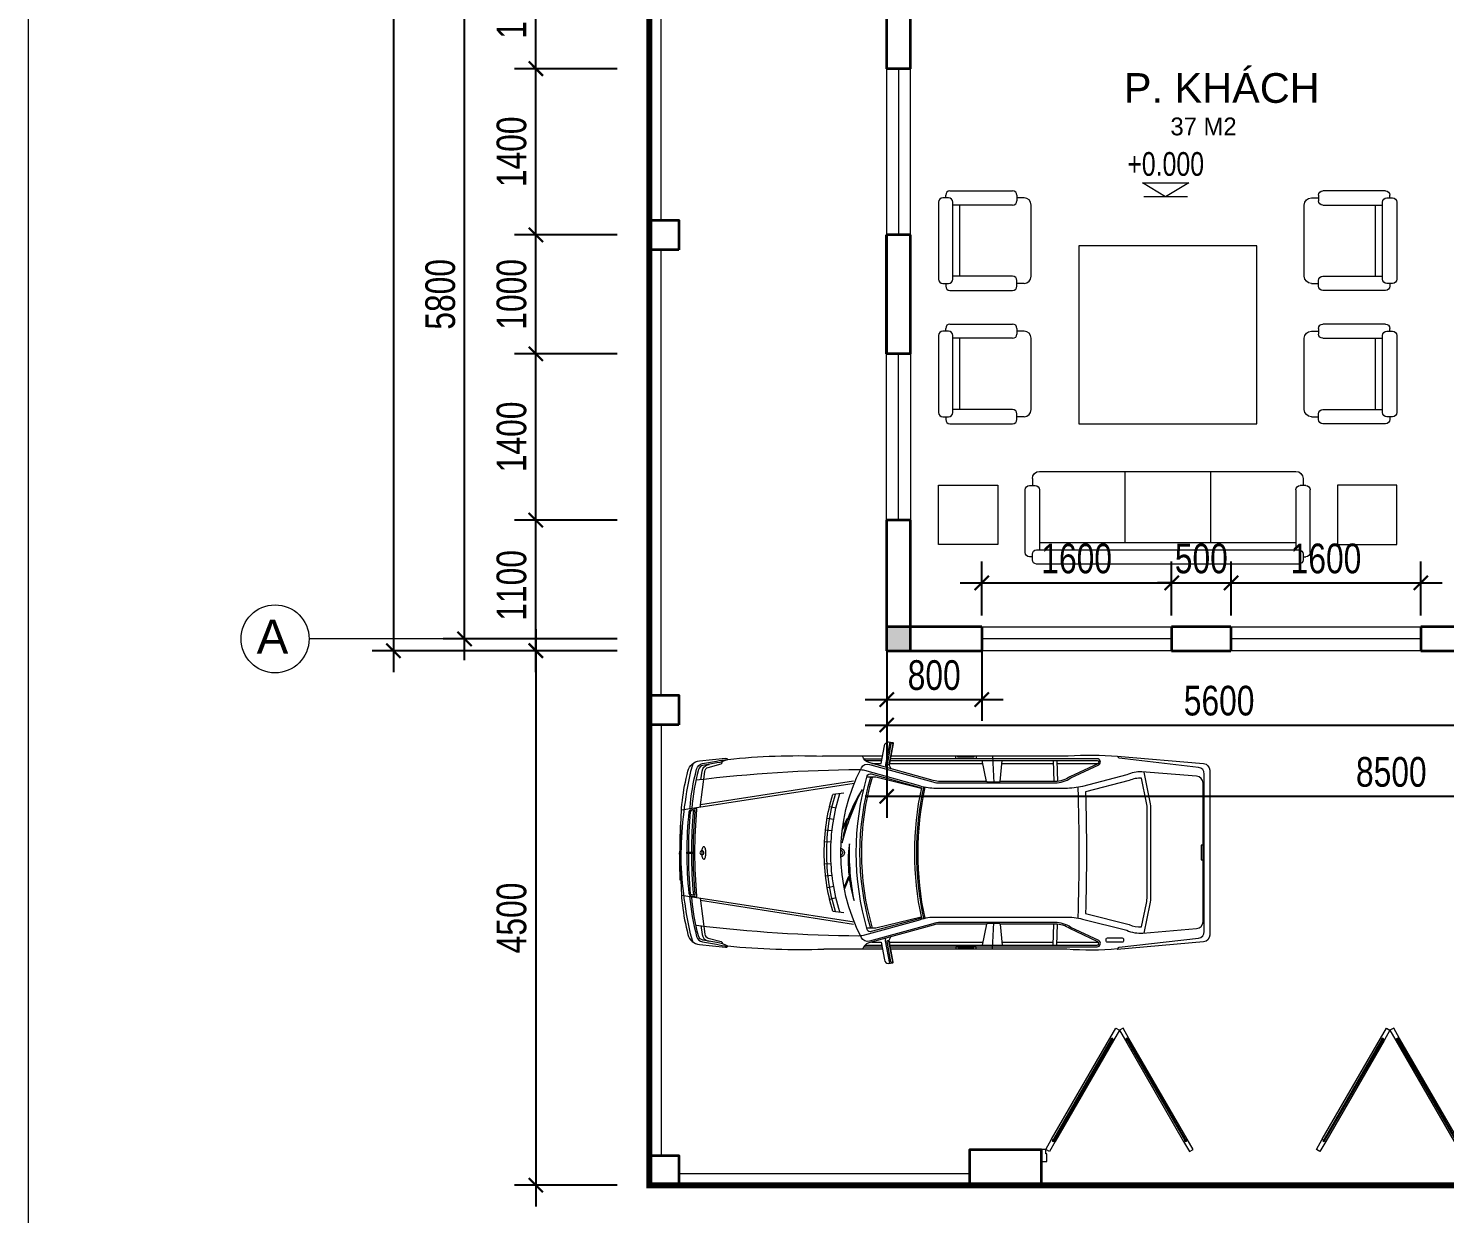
# Model space of a CAD drawing. Header units: millimetres. Extents: x 33748 to 451939, y -263262 to 62681.
# Drawn here: x 179867 to 191797, y -132434 to -122454 of the extents above; entities that cross this region are included whole.
import ezdxf
from ezdxf.enums import TextEntityAlignment as Align

# ---------------------------------------------------------------- set-up
doc = ezdxf.new("R2010")
doc.units = ezdxf.units.MM
doc.header["$PDMODE"] = 98
doc.linetypes.add('CENTER', pattern=[50.8, 31.75, -6.35, 6.35, -6.35])
doc.linetypes.add('HIDDEN', pattern=[0.375, 0.25, -0.125])
doc.layers.get('Defpoints').update_dxf_attribs({"color": 202, "lineweight": 13})
for name, color, linetype, lineweight in [('-CENTER', 143, 'CENTER', 13), ('-CONCRETE', 1, 'Continuous', 35), ('-DOOR', 137, 'Continuous', 9), ('-FURNITURE', 46, 'Continuous', 9), ('-KH', 143, 'Continuous', 13), ('-LINE1', 7, 'Continuous', 18), ('-RANH GIOI KHU DAT', 12, 'CENTER', 18), ('-TEXT', 7, 'Continuous', 15), ('-WALL', 4, 'Continuous', 35)]:
    doc.layers.add(name, color=color, linetype=linetype, lineweight=lineweight)
for name, color, linetype in [('-HATCH CONCRETE', 54, 'Continuous'), ('12. NET DIM', 9, 'Continuous'), ('TEXT25', 2, 'Continuous')]:
    doc.layers.add(name, color=color, linetype=linetype)
doc.styles.add('1', font='arial.ttf')
doc.styles.add('AVANH', font='', dxfattribs={"width": 0.8})
doc.styles.get("Standard").update_dxf_attribs({"font": 'arial.ttf'})
doc.styles.add('T1', font='', dxfattribs={"height": 200})
doc.styles.get('AVANH').set_extended_font_data('.VnAvantH')
doc.styles.get('T1').set_extended_font_data('VNgeometric Light')
doc.dimstyles.new('C_100A3', dxfattribs={"dimscale": 100, "dimtxt": 2.5, "dimasz": 1.2, "dimexe": 1.8, "dimexo": 0, "dimgap": 0.75, "dimtad": 1, "dimdec": 0, "dimzin": 0, "dimdsep": 46, "dimtxsty": 'AVANH', "dimblk": 'ARCHTICK', "dimcen": 0, "dimdle": 1.8, "dimclrd": 256, "dimclre": 256, "dimclrt": 7, "dimadec": 0, "dimazin": 0, "dimtfac": 0.0001, "dimtdec": 0, "dimtix": 1, "dimtmove": 2, "dimatfit": 3, "dimldrblk": 'ARCHTICK', "dimfxl": 1.8, "dimtolj": 1, "dimtzin": 0, "dimarcsym": 0})

# ---------------------------------------------------------------- blocks, each defined once
blk = doc.blocks.new('A$C6CE07C06')
for p, q in [((2811, 1945), (2844, 1766)), ((2816, 1953), (2822, 1954)), ((2828, 1949), (2860, 1769)), ((1355, 1774), (989, 1774)), ((1356, 1801), (1350, 1615)), ((1387, 1801), (1382, 1615)), ((1842, 1774), (1387, 1774)), ((1857, 1615), (1840, 1801)), ((1925, 1839), (1915, 1601)), ((1980, 1615), (2018, 1801)), ((2839, 1774), (2013, 1774)), ((2856, 1761), (2853, 1760)), ((2900, 1839), (3433, 1839)), ((3068, 1815), (2905, 1815)), ((3055, 1801), (2907, 1801)), ((2996, 1774), (2912, 1774)), ((3245, 1511), (3341, 1500)), ((3370, 1393), (3312, 1380)), ((3391, 1290), (3332, 1281)), ((3406, 1186), (3347, 1180)), ((3414, 1081), (3355, 1079)), ((3414, 884), (3355, 886)), ((3406, 779), (3347, 785)), ((3391, 675), (3332, 685)), ((3370, 572), (3312, 585)), ((3341, 465), (3245, 454)), ((1356, 164), (1350, 350)), ((1387, 164), (1382, 351)), ((1857, 351), (1840, 164)), ((1925, 127), (1915, 364)), ((1980, 351), (2018, 164)), ((1355, 191), (989, 191)), ((1842, 191), (1387, 191)), ((2839, 191), (2013, 191)), ((2811, 20), (2844, 199)), ((2828, 16), (2860, 196)), ((2901, 127), (3422, 127)), ((3068, 150), (2905, 150)), ((3055, 164), (2907, 164)), ((2996, 191), (2912, 191)), ((2816, 12), (2822, 11))]:
    blk.add_line(p, q)
for points in [[(2912, 1774), (2884, 1931, 0.322829), (2849, 1965), (2812, 1959, 0.422531), (2806, 1952), (2842, 1758), (2825, 1723)], [(817, 1835, -0.039974), (1255, 1839), (2827, 1839)], [(2832, 150), (1846, 150), (999, 150, -0.758852), (984, 205), (1232, 321, -0.14996), (1372, 364), (1915, 364), (2389, 364, -0.077307), (2455, 354), (3016, 199, 0.360394), (3088, 230, 0.242572), (3089, 1735, 0.360655), (3017, 1766), (2455, 1611, -0.077307), (2389, 1601), (1915, 1601), (1372, 1601, -0.137614), (1232, 1645), (984, 1761, -0.758852), (999, 1815), (1846, 1815), (2832, 1815)], [(2834, 1801), (999, 1801, 0.768317), (992, 1772), (1240, 1655, 0.14228), (1371, 1613), (1857, 1615), (1865, 1608), (1971, 1608), (1980, 1615), (2389, 1615, 0.077278), (2451, 1624), (3023, 1782, 0.231129), (3080, 1839)], [(4578, 1777, -0.06824), (4603, 1702, -0.051611), (4688, 983), (4688, 1178, 0.069896), (4626, 1707, 0.32103), (4523, 1797), (4292, 1820, 0.311578), (4273, 1810, 0.311578)], [(4609, 1370, 0.043765), (4549, 1724, 0.303464), (4496, 1773), (4373, 1795, 0.018633), (4273, 1810, 0.083909), (4370, 1778), (4493, 1756, -0.304556), (4533, 1720, -0.038587), (4593, 1374)], [(4517, 1385), (4476, 1703, 0.304567), (4446, 1739), (4333, 1770, -0.23887), (4324, 1778), (4320, 1790)], [(4512, 1628), (4500, 1706, 0.304567), (4453, 1762), (4438, 1766)], [(4553, 340, -0.027873), (3110, 247, -0.059366), (3058, 256), (2582, 386, 0.079464), (2446, 413), (1281, 413, 0.06068), (1127, 394), (736, 296, -0.120949), (592, 270), (116, 311, -0.39497), (59, 371), (59, 1600, -0.404135), (117, 1660), (602, 1699, -0.112937), (736, 1673), (1127, 1571, 0.06068), (1281, 1553), (2446, 1553, 0.070217), (2582, 1578), (3058, 1711, -0.044809), (3109, 1718, -0.02806), (4553, 1625)], [(585, 1698), (531, 1430, 0.050349), (524, 1369), (524, 593, 0.051729), (531, 530), (585, 271)], [(713, 346, -0.11132), (605, 325), (561, 536, -0.051729), (555, 593), (555, 1369, -0.050349), (560, 1424), (605, 1644, -0.111864), (714, 1623), (1102, 1522, 0.016174), (1102, 443), (713, 347)], [(1170, 1557, 0.017383), (1170, 408, -9.34877)], [(2526, 1563, -0.107872), (2527, 402, 0.970081)], [(2537, 1565, -0.107895), (2538, 400, -0.109161)], [(3212, 1273, -0.045041), (3259, 1070, 0.050749), (3081, 1543, -0.062222), (3208, 1285), (3219, 1281), (3256, 1209)], [(3104, 1495, -0.052375), (3205, 1275), (3214, 1272), (3259, 1184)], [(4578, 988, 0.025968), (4561, 1353, -0.502127), (4565, 1357), (4613, 1347)], [(4689, 1226), (4695, 1226, -0.001921), (4700, 983)], [(3197, 762, -0.045041), (3153, 558, 0.050749), (3195, 1062, -0.062222), (3198, 775), (3207, 766), (3242, 679)], [(3239, 660), (3198, 760), (3191, 767, 0.052375), (3195, 1009)], [(4578, 188, 0.06824), (4603, 263, 0.051611), (4688, 983), (4688, 788, -0.069896), (4626, 258, -0.32103), (4523, 168), (4292, 145, -0.311578), (4273, 155, -0.311578)], [(4613, 618), (4565, 608, -0.502127), (4561, 612, 0.02601), (4578, 977, 0.026384)], [(4689, 739), (4695, 739, 0.001921), (4700, 983)], [(4611, 595, -0.046101), (4549, 241, -0.303464), (4496, 192), (4373, 171, -0.018633), (4273, 155, -0.083909), (4370, 187), (4493, 209, 0.304556), (4533, 245, 0.038587), (4593, 591)], [(4517, 580), (4476, 262, -0.304567), (4446, 227), (4333, 195, 0.23887), (4324, 187), (4320, 175)], [(2834, 164), (999, 164, -0.768317), (992, 193), (1240, 310, -0.149181), (1371, 351), (1857, 351), (1865, 357), (1971, 357), (1980, 351), (2389, 351, -0.077278), (2451, 341), (3023, 184, -0.228236), (3080, 127)], [(4512, 337), (4500, 259, -0.304567), (4453, 203), (4438, 199)], [(817, 130, 0.041495), (1267, 127), (2827, 127)], [(2912, 191), (2884, 34, -0.322829), (2849, 0), (2812, 6, -0.422531), (2806, 14), (2842, 207), (2825, 242)]]:
    blk.add_lwpolyline(points, format="xyb")
for points in [[(2835, 1963), (2874, 1764), (2872, 1737)], [(2072, 1839), (2072, 1815), (2251, 1815), (2251, 1839)], [(2092, 1839), (2092, 1830), (2233, 1830), (2233, 1839)], [(2558, 1553), (2959, 1653), (3041, 1653)], [(3153, 1597), (4682, 1360)], [(3157, 1617), (4514, 1407)], [(49, 1051), (76, 1051), (76, 920), (49, 920)], [(3153, 368), (4682, 605)], [(3157, 348), (4514, 558)], [(2558, 412), (2959, 313), (3041, 313)], [(2072, 127), (2072, 150), (2251, 150), (2251, 127)], [(2092, 127), (2092, 135), (2233, 135), (2233, 127)], [(2835, 2), (2874, 201), (2872, 228)]]:
    blk.add_lwpolyline(points)
for points in [[(48, 285), (48, 1680, -0.373826), (99, 1739), (803, 1820), (820, 1839), (54, 1773, 0.383818), (0, 1713), (0, 252, 0.383818), (54, 192), (820, 126), (803, 145), (99, 226, -0.373826)], [(2557, 404), (3001, 284, 0.388671), (3036, 301, 0.143383), (3036, 1665, 0.390953), (3001, 1682), (2557, 1559, -0.106047)], [(4564, 983, 0.027521), (4546, 1368, -0.543027), (4554, 1373), (4603, 1360, -0.308444), (4617, 1345, -0.028524), (4637, 983, -0.028524), (4617, 620, -0.308444), (4603, 605), (4554, 592, -0.543027), (4546, 597, 0.027521)], [(4501, 981, 0.027754), (4500, 1005, 0.037978), (4497, 1021, 0.078467), (4490, 1036, 0.253942), (4486, 1038, 0.253942), (4481, 1036, 0.078467), (4475, 1021, 0.037978), (4472, 1005, 0.027754), (4470, 981, 0.027754), (4472, 958, 0.037978), (4475, 941, 0.078467), (4481, 927, 0.253942), (4486, 924, 0.253942), (4490, 927, 0.078467), (4497, 941, 0.037978), (4500, 958, 0.027754)], [(906, 228), (776, 228, 0.414214), (764, 215), (764, 203, 0.414214), (776, 190), (906, 190, 0.414214), (919, 203), (919, 215, 0.414214)]]:
    blk.add_lwpolyline(points, format="xyb", close=True)
blk.add_lwpolyline([(4637, 988), (4570, 988), (4570, 977), (4637, 977)], close=True)
blk.add_circle((4502, 982), 17.5)
for centre, radius, start, end in [((2818, 1947), 6.67, 102.2823, 190.4042), ((2821, 1948), 6.67, 10.3268, 82.609), ((2851, 1767), 6.67, 190.4042, 285.2365), ((2854, 1768), 6.67, 285.2365, 10.3268), ((3648, -4086), 5929, 83.9529, 92.0822), ((714, 984), 2372, 343.5716, 16.3779), ((714, 983), 2387, 343.6793, 16.2892), ((1629, 983), 1731, 359.9757, 17.6213), ((1607, 983), 1789, 359.9764, 16.8703), ((1629, 983), 1789, 359.9764, 16.7982), ((1059, 1015), 3532, 359.565, 5.5133), ((1059, 1015), 3560, 359.5684, 5.381), ((4612, 1343), 4.58, 6.5805, 75.1489), ((3280, 983), 40.8, 103.7631, 256.1858), ((3280, 983), 25.6, 111.5508, 248.398), ((1629, 982), 1731, 342.3787, 0.0243), ((1607, 982), 1789, 343.1297, 0.0236), ((1629, 982), 1789, 343.2018, 0.0236), ((1059, 950), 3532, 354.4867, 0.4446), ((1059, 950), 3560, 354.619, 0.4411), ((4612, 622), 4.58, 284.8511, 353.4195), ((2851, 198), 6.67, 74.7635, 169.5958), ((2854, 197), 6.67, 349.6732, 74.7635), ((3653, 6050), 5928, 267.7698, 276.0029), ((2818, 19), 6.67, 169.5958, 257.7177), ((2821, 17), 6.67, 277.391, 349.6732)]:
    blk.add_arc(centre, radius, start, end)
blk = doc.blocks.new('A$Cf08be9d0')
at = {"layer": '-FURNITURE'}
for p, q in [((60, 720), (60, 660)), ((2280, 780), (120, 780)), ((840, 780), (840, 180)), ((1560, 780), (1560, 180)), ((2340, 720), (2340, 660)), ((0, 96), (0, 624)), ((36, 660), (84, 660)), ((120, 624), (120, 120)), ((2280, 624), (2280, 120)), ((2364, 660), (2316, 660)), ((2400, 96), (2400, 624)), ((2304, 120), (96, 120)), ((2280, 180), (120, 180)), ((60, 60), (36, 60)), ((60, 84), (60, 36)), ((96, 0), (2304, 0)), ((2340, 36), (2340, 84)), ((2340, 60), (2364, 60))]:
    blk.add_line(p, q, dxfattribs=at)
for centre, radius, start, end in [((120, 720), 60, 90, 180), ((2280, 720), 60, 0, 90), ((36, 624), 36, 90, 180), ((84, 624), 36, 0, 90), ((2316, 624), 36, 90, 180), ((2364, 624), 36, 0, 90), ((96, 84), 36, 90, 180), ((2304, 84), 36, 0, 90), ((36, 96), 36, 180, 270), ((96, 36), 36, 180, 270), ((2304, 36), 36, 270, 0), ((2364, 96), 36, 270, 0)]:
    blk.add_arc(centre, radius, start, end, dxfattribs=at)
blk = doc.blocks.new('A$Ce56c61a3')
at = {"layer": '-FURNITURE'}
for p, q in [((96, 840), (624, 840)), ((0, 744), (0, 96)), ((84, 780), (36, 780)), ((60, 780), (60, 804)), ((120, 96), (120, 744)), ((624, 720), (120, 720)), ((180, 120), (180, 720)), ((660, 804), (660, 756)), ((720, 780), (660, 780)), ((780, 120), (780, 720)), ((624, 120), (120, 120)), ((36, 60), (84, 60)), ((60, 60), (60, 36)), ((96, 0), (624, 0)), ((660, 36), (660, 84)), ((720, 60), (660, 60))]:
    blk.add_line(p, q, dxfattribs=at)
for centre, radius, start, end in [((96, 804), 36, 90, 180), ((624, 804), 36, 0, 90), ((36, 744), 36, 90, 180), ((84, 744), 36, 0, 90), ((624, 756), 36, 270, 0), ((720, 720), 60, 0, 90), ((624, 84), 36, 0, 90), ((720, 120), 60, 270, 0), ((36, 96), 36, 180, 270), ((96, 36), 36, 180, 270), ((84, 96), 36, 270, 0), ((624, 36), 36, 270, 0)]:
    blk.add_arc(centre, radius, start, end, dxfattribs=at)
blk = doc.blocks.new('DANH COT')
at = {"layer": '-KH'}
blk.add_line((0, 0), (368, 0), dxfattribs=at)
blk.add_lwpolyline([(379, 118), (-11, 118), (184, 0)], close=True, dxfattribs=at)
blk.add_solid([(184, 0), (184, 118), (379, 118), (184, 0)], dxfattribs=at)
at = {"layer": '-TEXT', "style": '1', "width": 0.75}
blk.add_attdef('CAODO', (-142, 178), '', height=180, dxfattribs=at)
blk = doc.blocks.new('A$C5C575821')
at = {"layer": '-CONCRETE'}
h = blk.add_hatch(color=256, dxfattribs=at)
h.dxf.hatch_style = 1
h.paths.add_polyline_path([(0, 200), (0, 0), (200, 0), (200, 200)])
blk.add_lwpolyline([(0, 0), (200, 0), (200, 200), (0, 200)], close=True, dxfattribs=at)
blk = doc.blocks.new('LUOI M3')
at = {"layer": '-WALL'}
for p in [(-200, 13100), (3100, 13100), (6900, 13100), (8100, 11850), (-200, 9400), (3100, 9400), (8100, 9400), (-200, 5600), (3100, 5600), (6700, 5600), (8100, 5600), (6700, 1300), (-200, -200), (5204, -200)]:
    blk.add_blockref('A$C5C575821', p, dxfattribs=at)
blk = doc.blocks.new('_ARCHTICK')
at = {"const_width": 0.15}
blk.add_lwpolyline([(-0.5, -0.5), (0.5, 0.5)], dxfattribs=at)
blk = doc.blocks.new('*D1474')
at = {"layer": '12. NET DIM', "lineweight": -2, "transparency": 16777216}
for p, q in [((183542, -127774), (183542, -121614)), ((184828, -121794), (183362, -121794)), ((184828, -127594), (183362, -127594))]:
    blk.add_line(p, q, dxfattribs=at)
at = {"layer": 'Defpoints', "color": 0, "transparency": 16777216}
for p in [(183542, -121794), (184828, -121794), (184828, -127594)]:
    blk.add_point(p, dxfattribs=at)
at = {"layer": '12. NET DIM', "lineweight": -2, "transparency": 16777216, "xscale": 120, "yscale": 120, "zscale": 120}
for p, rotation in [((183542, -121794), 90), ((183542, -127594), 270)]:
    blk.add_blockref('_ARCHTICK', p, dxfattribs=dict(at, rotation=rotation))
at = {"layer": '12. NET DIM', "color": 7, "transparency": 16777216, "insert": (183338, -124694), "char_height": 250, "attachment_point": 5, "rotation": 90, "style": 'AVANH'}
blk.add_mtext('\\A1;5800', dxfattribs=at)
blk = doc.blocks.new('*D1511')
at = {"layer": '12. NET DIM', "lineweight": -2, "transparency": 16777216}
for p, q in [((184142, -127514), (184142, -132374)), ((184828, -127694), (183962, -127694)), ((184828, -132194), (183962, -132194))]:
    blk.add_line(p, q, dxfattribs=at)
at = {"layer": 'Defpoints', "color": 0, "transparency": 16777216}
for p in [(184828, -127694), (184142, -132194), (184828, -132194)]:
    blk.add_point(p, dxfattribs=at)
at = {"layer": '12. NET DIM', "lineweight": -2, "transparency": 16777216, "xscale": 120, "yscale": 120, "zscale": 120}
for p, rotation in [((184142, -127694), 90), ((184142, -132194), 270)]:
    blk.add_blockref('_ARCHTICK', p, dxfattribs=dict(at, rotation=rotation))
at = {"layer": '12. NET DIM', "color": 7, "transparency": 16777216, "insert": (183938, -129944), "char_height": 250, "attachment_point": 5, "rotation": 90, "style": 'AVANH'}
blk.add_mtext('\\A1;4500', dxfattribs=at)
blk = doc.blocks.new('*D1512')
at = {"layer": '12. NET DIM', "lineweight": -2, "transparency": 16777216}
for p, q in [((182942, -114014), (182942, -127874)), ((184828, -114194), (182762, -114194)), ((184828, -127694), (182762, -127694))]:
    blk.add_line(p, q, dxfattribs=at)
at = {"layer": 'Defpoints', "color": 0, "transparency": 16777216}
for p in [(184828, -114194), (182942, -127694), (184828, -127694)]:
    blk.add_point(p, dxfattribs=at)
at = {"layer": '12. NET DIM', "lineweight": -2, "transparency": 16777216, "xscale": 120, "yscale": 120, "zscale": 120}
for p, rotation in [((182942, -114194), 90), ((182942, -127694), 270)]:
    blk.add_blockref('_ARCHTICK', p, dxfattribs=dict(at, rotation=rotation))
at = {"layer": '12. NET DIM', "color": 7, "transparency": 16777216, "insert": (182738, -120944), "char_height": 250, "attachment_point": 5, "rotation": 90, "style": 'AVANH'}
blk.add_mtext('\\A1;13500', dxfattribs=at)
blk = doc.blocks.new('*D1518')
at = {"layer": '12. NET DIM', "lineweight": -2, "transparency": 16777216}
for p, q in [((187097, -127831), (187097, -128500)), ((192697, -127831), (192697, -128500)), ((186917, -128320), (192877, -128320))]:
    blk.add_line(p, q, dxfattribs=at)
at = {"layer": 'Defpoints', "color": 0, "transparency": 16777216}
for p in [(187097, -127831), (192697, -127831), (192697, -128320)]:
    blk.add_point(p, dxfattribs=at)
at = {"layer": '12. NET DIM', "lineweight": -2, "transparency": 16777216, "xscale": 120, "yscale": 120, "zscale": 120, "rotation": 180}
blk.add_blockref('_ARCHTICK', (187097, -128320), dxfattribs=at)
at = {"layer": '12. NET DIM', "lineweight": -2, "transparency": 16777216, "xscale": 120, "yscale": 120, "zscale": 120}
blk.add_blockref('_ARCHTICK', (192697, -128320), dxfattribs=at)
at = {"layer": '12. NET DIM', "color": 7, "transparency": 16777216, "insert": (189897, -128116), "char_height": 250, "attachment_point": 5, "style": 'AVANH'}
blk.add_mtext('\\A1;5600', dxfattribs=at)
blk = doc.blocks.new('*D1504')
at = {"layer": '12. NET DIM', "lineweight": -2, "transparency": 16777216}
for p, q in [((187097, -127831), (187097, -129100)), ((195596, -127831), (195596, -129100)), ((186917, -128920), (195776, -128920))]:
    blk.add_line(p, q, dxfattribs=at)
at = {"layer": 'Defpoints', "color": 0, "transparency": 16777216}
for p in [(187097, -127831), (195596, -127831), (195596, -128920)]:
    blk.add_point(p, dxfattribs=at)
at = {"layer": '12. NET DIM', "lineweight": -2, "transparency": 16777216, "xscale": 120, "yscale": 120, "zscale": 120, "rotation": 180}
blk.add_blockref('_ARCHTICK', (187097, -128920), dxfattribs=at)
at = {"layer": '12. NET DIM', "lineweight": -2, "transparency": 16777216, "xscale": 120, "yscale": 120, "zscale": 120}
blk.add_blockref('_ARCHTICK', (195596, -128920), dxfattribs=at)
at = {"layer": '12. NET DIM', "color": 7, "transparency": 16777216, "insert": (191347, -128716), "char_height": 250, "attachment_point": 5, "style": 'AVANH'}
blk.add_mtext('\\A1;8500', dxfattribs=at)
blk = doc.blocks.new('*D1449')
at = {"layer": '12. NET DIM', "lineweight": -2, "transparency": 16777216}
for p, q in [((187897, -127397), (187897, -126943)), ((189497, -127397), (189497, -126943)), ((187717, -127123), (189677, -127123))]:
    blk.add_line(p, q, dxfattribs=at)
at = {"layer": 'Defpoints', "color": 0, "transparency": 16777216}
for p in [(189497, -127123), (187897, -127397), (189497, -127397)]:
    blk.add_point(p, dxfattribs=at)
at = {"layer": '12. NET DIM', "lineweight": -2, "transparency": 16777216, "xscale": 120, "yscale": 120, "zscale": 120, "rotation": 180}
blk.add_blockref('_ARCHTICK', (187897, -127123), dxfattribs=at)
at = {"layer": '12. NET DIM', "lineweight": -2, "transparency": 16777216, "xscale": 120, "yscale": 120, "zscale": 120}
blk.add_blockref('_ARCHTICK', (189497, -127123), dxfattribs=at)
at = {"layer": '12. NET DIM', "color": 7, "transparency": 16777216, "insert": (188697, -126919), "char_height": 250, "attachment_point": 5, "style": 'AVANH'}
blk.add_mtext('\\A1;1600', dxfattribs=at)
blk = doc.blocks.new('*D1450')
at = {"layer": '12. NET DIM', "lineweight": -2, "transparency": 16777216}
for p, q in [((184142, -126774), (184142, -125014)), ((184828, -125194), (183962, -125194)), ((184828, -126594), (183962, -126594))]:
    blk.add_line(p, q, dxfattribs=at)
at = {"layer": 'Defpoints', "color": 0, "transparency": 16777216}
for p in [(184142, -125194), (184828, -125194), (184828, -126594)]:
    blk.add_point(p, dxfattribs=at)
at = {"layer": '12. NET DIM', "lineweight": -2, "transparency": 16777216, "xscale": 120, "yscale": 120, "zscale": 120}
for p, rotation in [((184142, -125194), 90), ((184142, -126594), 270)]:
    blk.add_blockref('_ARCHTICK', p, dxfattribs=dict(at, rotation=rotation))
at = {"layer": '12. NET DIM', "color": 7, "transparency": 16777216, "insert": (183938, -125894), "char_height": 250, "attachment_point": 5, "rotation": 90, "style": 'AVANH'}
blk.add_mtext('\\A1;1400', dxfattribs=at)
blk = doc.blocks.new('*D1451')
at = {"layer": '12. NET DIM', "lineweight": -2, "transparency": 16777216}
for p, q in [((184142, -125374), (184142, -124014)), ((184828, -124194), (183962, -124194)), ((184828, -125194), (183962, -125194))]:
    blk.add_line(p, q, dxfattribs=at)
at = {"layer": 'Defpoints', "color": 0, "transparency": 16777216}
for p in [(184142, -124194), (184828, -124194), (184828, -125194)]:
    blk.add_point(p, dxfattribs=at)
at = {"layer": '12. NET DIM', "lineweight": -2, "transparency": 16777216, "xscale": 120, "yscale": 120, "zscale": 120}
for p, rotation in [((184142, -124194), 90), ((184142, -125194), 270)]:
    blk.add_blockref('_ARCHTICK', p, dxfattribs=dict(at, rotation=rotation))
at = {"layer": '12. NET DIM', "color": 7, "transparency": 16777216, "insert": (183938, -124694), "char_height": 250, "attachment_point": 5, "rotation": 90, "style": 'AVANH'}
blk.add_mtext('\\A1;1000', dxfattribs=at)
blk = doc.blocks.new('*D1452')
at = {"layer": '12. NET DIM', "lineweight": -2, "transparency": 16777216}
for p, q in [((184142, -124374), (184142, -122614)), ((184828, -122794), (183962, -122794)), ((184828, -124194), (183962, -124194))]:
    blk.add_line(p, q, dxfattribs=at)
at = {"layer": 'Defpoints', "color": 0, "transparency": 16777216}
for p in [(184142, -122794), (184828, -122794), (184828, -124194)]:
    blk.add_point(p, dxfattribs=at)
at = {"layer": '12. NET DIM', "lineweight": -2, "transparency": 16777216, "xscale": 120, "yscale": 120, "zscale": 120}
for p, rotation in [((184142, -122794), 90), ((184142, -124194), 270)]:
    blk.add_blockref('_ARCHTICK', p, dxfattribs=dict(at, rotation=rotation))
at = {"layer": '12. NET DIM', "color": 7, "transparency": 16777216, "insert": (183938, -123494), "char_height": 250, "attachment_point": 5, "rotation": 90, "style": 'AVANH'}
blk.add_mtext('\\A1;1400', dxfattribs=at)
blk = doc.blocks.new('*D1441')
at = {"layer": '12. NET DIM', "lineweight": -2, "transparency": 16777216}
for p, q in [((189497, -127397), (189497, -126943)), ((189997, -127397), (189997, -126943)), ((189497, -127123), (189377, -127123)), ((189497, -127123), (189997, -127123)), ((189997, -127123), (190117, -127123))]:
    blk.add_line(p, q, dxfattribs=at)
at = {"layer": 'Defpoints', "color": 0, "transparency": 16777216}
for p in [(189997, -127123), (189497, -127397), (189997, -127397)]:
    blk.add_point(p, dxfattribs=at)
at = {"layer": '12. NET DIM', "lineweight": -2, "transparency": 16777216, "xscale": 120, "yscale": 120, "zscale": 120}
blk.add_blockref('_ARCHTICK', (189497, -127123), dxfattribs=at)
at = {"layer": '12. NET DIM', "lineweight": -2, "transparency": 16777216, "xscale": 120, "yscale": 120, "zscale": 120, "rotation": 180}
blk.add_blockref('_ARCHTICK', (189997, -127123), dxfattribs=at)
at = {"layer": '12. NET DIM', "color": 7, "transparency": 16777216, "insert": (189747, -126919), "char_height": 250, "attachment_point": 5, "style": 'AVANH'}
blk.add_mtext('\\A1;500', dxfattribs=at)
blk = doc.blocks.new('*D1442')
at = {"layer": '12. NET DIM', "lineweight": -2, "transparency": 16777216}
for p, q in [((189997, -127397), (189997, -126943)), ((191596, -127397), (191596, -126943)), ((189817, -127123), (191776, -127123))]:
    blk.add_line(p, q, dxfattribs=at)
at = {"layer": 'Defpoints', "color": 0, "transparency": 16777216}
for p in [(191596, -127123), (189997, -127397), (191596, -127397)]:
    blk.add_point(p, dxfattribs=at)
at = {"layer": '12. NET DIM', "lineweight": -2, "transparency": 16777216, "xscale": 120, "yscale": 120, "zscale": 120, "rotation": 180}
blk.add_blockref('_ARCHTICK', (189997, -127123), dxfattribs=at)
at = {"layer": '12. NET DIM', "lineweight": -2, "transparency": 16777216, "xscale": 120, "yscale": 120, "zscale": 120}
blk.add_blockref('_ARCHTICK', (191596, -127123), dxfattribs=at)
at = {"layer": '12. NET DIM', "color": 7, "transparency": 16777216, "insert": (190797, -126919), "char_height": 250, "attachment_point": 5, "style": 'AVANH'}
blk.add_mtext('\\A1;1600', dxfattribs=at)
blk = doc.blocks.new('*D1380')
at = {"layer": '12. NET DIM', "lineweight": -2, "transparency": 16777216}
for p, q in [((184142, -127874), (184142, -126414)), ((184828, -126594), (183962, -126594)), ((184828, -127694), (183962, -127694))]:
    blk.add_line(p, q, dxfattribs=at)
at = {"layer": 'Defpoints', "color": 0, "transparency": 16777216}
for p in [(184142, -126594), (184828, -126594), (184828, -127694)]:
    blk.add_point(p, dxfattribs=at)
at = {"layer": '12. NET DIM', "lineweight": -2, "transparency": 16777216, "xscale": 120, "yscale": 120, "zscale": 120}
for p, rotation in [((184142, -126594), 90), ((184142, -127694), 270)]:
    blk.add_blockref('_ARCHTICK', p, dxfattribs=dict(at, rotation=rotation))
at = {"layer": '12. NET DIM', "color": 7, "transparency": 16777216, "insert": (183938, -127144), "char_height": 250, "attachment_point": 5, "rotation": 90, "style": 'AVANH'}
blk.add_mtext('\\A1;1100', dxfattribs=at)
blk = doc.blocks.new('*D1381')
at = {"layer": '12. NET DIM', "lineweight": -2, "transparency": 16777216}
for p, q in [((184142, -122974), (184142, -121514)), ((184828, -121694), (183962, -121694)), ((184828, -122794), (183962, -122794))]:
    blk.add_line(p, q, dxfattribs=at)
at = {"layer": 'Defpoints', "color": 0, "transparency": 16777216}
for p in [(184142, -121694), (184828, -121694), (184828, -122794)]:
    blk.add_point(p, dxfattribs=at)
at = {"layer": '12. NET DIM', "lineweight": -2, "transparency": 16777216, "xscale": 120, "yscale": 120, "zscale": 120}
for p, rotation in [((184142, -121694), 90), ((184142, -122794), 270)]:
    blk.add_blockref('_ARCHTICK', p, dxfattribs=dict(at, rotation=rotation))
at = {"layer": '12. NET DIM', "color": 7, "transparency": 16777216, "insert": (183938, -122244), "char_height": 250, "attachment_point": 5, "rotation": 90, "style": 'AVANH'}
blk.add_mtext('\\A1;1100', dxfattribs=at)
blk = doc.blocks.new('A$C617b7985')
at = {"layer": '-DOOR'}
for p, q in [((50, 187), (540, 1035)), ((570, 1018), (80, 169)), ((670, 1018), (1160, 169)), ((1191, 187), (701, 1035)), ((1281, 0), (1281, 100))]:
    blk.add_line(p, q, dxfattribs=at)
for points in [[(620, 1104), (570, 1018), (559, 1024), (564, 1033), (556, 1038), (551, 1029), (540, 1035), (590, 1122)], [(620, 1104), (670, 1018), (681, 1024), (676, 1033), (685, 1038), (690, 1029), (701, 1035), (651, 1122)], [(556, 1038), (564, 1033), (64, 167), (56, 172)], [(685, 1038), (676, 1033), (1176, 167), (1185, 172)], [(61, 180), (56, 172), (64, 167), (69, 175), (80, 169), (30, 83), (0, 100), (50, 187)], [(1180, 180), (1185, 172), (1176, 167), (1171, 175), (1160, 169), (1210, 83), (1241, 100), (1191, 187)], [(1231, 65), (1241, 65), (1241, 100), (1281, 100), (1281, 0), (1231, 0)]]:
    blk.add_lwpolyline(points, close=True, dxfattribs=at)
blk = doc.blocks.new('*D1532')
at = {"layer": '-HATCH CONCRETE', "lineweight": -2, "transparency": 16777216}
for p, q in [((187097, -127694), (187097, -128285)), ((187897, -127694), (187897, -128285)), ((186917, -128105), (188077, -128105))]:
    blk.add_line(p, q, dxfattribs=at)
at = {"layer": 'Defpoints', "color": 0, "transparency": 16777216}
for p in [(187097, -127694), (187897, -127694), (187897, -128105)]:
    blk.add_point(p, dxfattribs=at)
at = {"layer": '-HATCH CONCRETE', "lineweight": -2, "transparency": 16777216, "xscale": 120, "yscale": 120, "zscale": 120, "rotation": 180}
blk.add_blockref('_ARCHTICK', (187097, -128105), dxfattribs=at)
at = {"layer": '-HATCH CONCRETE', "lineweight": -2, "transparency": 16777216, "xscale": 120, "yscale": 120, "zscale": 120}
blk.add_blockref('_ARCHTICK', (187897, -128105), dxfattribs=at)
at = {"layer": '-HATCH CONCRETE', "color": 7, "transparency": 16777216, "insert": (187497, -127901), "char_height": 250, "attachment_point": 5, "style": 'AVANH'}
blk.add_mtext('\\A1;800', dxfattribs=at)
blk = doc.blocks.new('ARCHTICK')
at = {"color": 0, "linetype": 'ByBlock', "const_width": 0.15}
blk.add_lwpolyline([(-0.5, -0.5), (0.5, 0.5)], dxfattribs=at)

msp = doc.modelspace()

# ---------------------------------------------------------------- linework, layer by layer
at = {"layer": '-CENTER', "ltscale": 0.1}
msp.add_line((184027.7, -127594.2), (182231.8, -127594.2), dxfattribs=at)
at = {"layer": '-DOOR'}
for points in [[(187096.7, -124194.2), (187296.7, -124194.2), (187296.7, -122794.2), (187096.7, -122794.2)], [(187096.7, -125194.2), (187296.7, -125194.2), (187296.7, -126594.2), (187096.7, -126594.2)], [(187897, -127494.2), (189496.7, -127494.2), (189496.7, -127694.2), (187897, -127694.2)], [(189996.7, -127494.2), (191596.4, -127494.2), (191596.4, -127694.2), (189996.7, -127694.2)]]:
    msp.add_lwpolyline(points, close=True, dxfattribs=at)
for points in [[(187196.7, -122794.2), (187196.7, -124194.2)], [(187196.7, -126594.2), (187196.7, -125194.2)], [(189496.7, -127594.2), (187897, -127594.2)], [(191596.4, -127594.2), (189996.7, -127594.2)]]:
    msp.add_lwpolyline(points, dxfattribs=at)
at = {"layer": '-FURNITURE'}
for points in [[(188713.9, -125784.1), (190213.9, -125784.1), (190213.9, -124284.1), (188713.9, -124284.1)], [(188034.4, -126799.4), (187534.4, -126799.4), (187534.4, -126299.4), (188034.4, -126299.4)], [(190893.4, -126799.4), (191393.4, -126799.4), (191393.4, -126299.4), (190893.4, -126299.4)]]:
    msp.add_lwpolyline(points, close=True, dxfattribs=at)
at = {"layer": '-KH'}
msp.add_circle((181945.5, -127594.2), 286.3, dxfattribs=at)
at = {"layer": '-LINE1', "ltscale": 10}
for p, q in [((185196.7, -124069.2), (185196.7, -120319.2)), ((185196.7, -128069.2), (185196.7, -124319.2))]:
    msp.add_line(p, q, dxfattribs=at)
at = {"layer": '-LINE1', "lineweight": 18}
msp.add_line((185196.7, -128319.2), (185196.7, -131944.2), dxfattribs=at)
at = {"layer": '-LINE1'}
msp.add_lwpolyline([(185346.7, -132094.2), (187796.7, -132094.2)], dxfattribs=at)
at = {"layer": '-RANH GIOI KHU DAT', "linetype": 'HIDDEN', "ltscale": 10, "const_width": 50}
msp.add_lwpolyline([(197832.6, -126949.8), (198399.7, -115190.9), (195541.2, -112194.2), (185096.7, -112194.2), (185096.7, -132194.2), (192596.7, -132194.2)], close=True, dxfattribs=at)
at = {"layer": '-WALL'}
for p, q in [((187096.7, -121694.5), (187096.7, -122794.2)), ((187296.7, -122794.2), (187296.7, -121894.5)), ((187096.7, -124194.2), (187096.7, -125194.2)), ((187096.7, -125194.2), (187096.7, -124194.2)), ((187296.7, -125194.2), (187296.7, -124194.2)), ((187296.7, -125194.2), (187296.7, -124194.2)), ((187096.7, -126594.2), (187096.7, -127694.2)), ((187296.7, -127494.2), (187296.7, -126594.2)), ((187897, -127494.2), (187296.7, -127494.2)), ((187897, -127494.2), (187897, -127694.2)), ((189996.7, -127494.2), (189496.7, -127494.2)), ((189496.7, -127494.2), (189496.7, -127694.2)), ((189996.7, -127494.2), (189996.7, -127694.2)), ((192617.7, -127494.2), (191596.4, -127494.2)), ((191596.4, -127494.2), (191596.4, -127694.2)), ((187096.7, -127694.2), (187897, -127694.2)), ((189496.7, -127694.2), (189996.7, -127694.2)), ((191596.4, -127694.2), (192700.7, -127694.2))]:
    msp.add_line(p, q, dxfattribs=at)
for points in [[(187296.7, -122794.2), (187096.7, -122794.2)], [(187296.7, -124194.2), (187096.7, -124194.2)], [(187296.7, -125194.2), (187096.7, -125194.2)], [(187296.7, -126594.2), (187096.7, -126594.2)]]:
    msp.add_lwpolyline(points, dxfattribs=at)
for points in [[(185346.7, -124319.2), (185096.7, -124319.2), (185096.7, -124069.2), (185346.7, -124069.2)], [(185346.7, -128319.2), (185096.7, -128319.2), (185096.7, -128069.2), (185346.7, -128069.2)], [(188396.7, -132194.1), (187796.7, -132194.1), (187796.7, -131894.1), (188396.7, -131894.1)], [(185346.7, -132194.2), (185096.7, -132194.2), (185096.7, -131944.2), (185346.7, -131944.2)]]:
    msp.add_lwpolyline(points, close=True, dxfattribs=at)
at = {"layer": 'Defpoints'}
msp.add_lwpolyline([(226907.2, -135447.2), (226907.2, -102183.2), (179867.2, -102183.2), (179867.2, -135447.2)], close=True, dxfattribs=at)

# ---------------------------------------------------------------- block references
at = {"layer": '-CONCRETE'}
msp.add_blockref('LUOI M3', (187296.7, -127494.2), dxfattribs=at)
at = {"layer": '-FURNITURE'}
for p in [(187533.9, -124661.7), (187533.9, -125784.1)]:
    msp.add_blockref('A$Ce56c61a3', p, dxfattribs=at)
at = {"layer": '-FURNITURE', "xscale": -1}
for name, p in [('A$Ce56c61a3', (191393.9, -124661.7)), ('A$Ce56c61a3', (191393.9, -125784.1)), ('A$Cf08be9d0', (190663.9, -126964.1))]:
    msp.add_blockref(name, p, dxfattribs=at)
at = {"layer": '-FURNITURE', "xscale": -0.9499999999970896, "yscale": 0.9499999999970896, "zscale": 0.9499999999970896}
msp.add_blockref('A$C6CE07C06', (189817.9, -130328.5), dxfattribs=at)
at = {"layer": '-WALL'}
ref = msp.add_blockref('DANH COT', (189629.8, -123874), dxfattribs=dict(at, xscale=-1))
ref.add_attrib('CAODO', '+0.000', (189123.4, -123696.1), dxfattribs={"layer": '-TEXT', "height": 200, "style": '1', "width": 0.75})
at = {"layer": '-WALL', "xscale": -1, "rotation": 359.9999999999999}
msp.add_blockref('A$C617b7985', (189677.3, -131994.1), dxfattribs=at)
at = {"layer": '-WALL'}
msp.add_blockref('A$C617b7985', (190716.1, -131994.1), dxfattribs=at)

# ---------------------------------------------------------------- texts
at = {"layer": '-TEXT', "color": 2}
msp.add_text('P. KHÁCH', height=250, dxfattribs=at).set_placement((189094.3, -123081.5))
at = {"layer": '-TEXT', "color": 2, "style": '1'}
msp.add_text('A', height=286.3, dxfattribs=at).set_placement((181923.7, -127576.1), align=Align.MIDDLE_CENTER)
at = {"layer": 'TEXT25', "style": 'T1'}
msp.add_text('37 M2', height=150, rotation=0, dxfattribs=at).set_placement((189486.9, -123355.2))

# ---------------------------------------------------------------- dimensions: what is measured, and where the dimension line sits
at = {"layer": '-HATCH CONCRETE'}
dim = msp.add_linear_dim(base=(187897, -128105), p1=(187096.7, -127694.2), p2=(187897, -127694.2), dimstyle='C_100A3', override={"dimldrblk": 'ARCHTICK'}, dxfattribs=at)
dim.commit()
dim.dimension.update_dxf_attribs({"geometry": '*D1532', "text_midpoint": (187496.9, -127900.7)})
at = {"layer": '12. NET DIM'}
for base, p1, p2, picture, middle in [((182942, -127694.2), (184827.8, -114194.2), (184827.8, -127694.2), '*D1512', (182737.7, -120944.2)), ((184142, -121694.5), (184827.8, -122794.2), (184827.8, -121694.5), '*D1381', (183937.7, -122244.3)), ((183542, -121794.5), (184827.8, -127594.2), (184827.8, -121794.5), '*D1474', (183337.7, -124694.3)), ((184142, -122794.2), (184827.8, -124194.2), (184827.8, -122794.2), '*D1452', (183937.7, -123494.2)), ((184142, -124194.2), (184827.8, -125194.2), (184827.8, -124194.2), '*D1451', (183937.7, -124694.2)), ((184142, -125194.2), (184827.8, -126594.2), (184827.8, -125194.2), '*D1450', (183937.7, -125894.2)), ((184142, -126594.2), (184827.8, -127694.2), (184827.8, -126594.2), '*D1380', (183937.7, -127144.2)), ((184142, -132194.2), (184827.8, -127694.2), (184827.8, -132194.2), '*D1511', (183937.7, -129944.2))]:
    dim = msp.add_linear_dim(base=base, p1=p1, p2=p2, angle=90, dimstyle='C_100A3', dxfattribs=at)
    dim.commit()
    dim.dimension.update_dxf_attribs({"geometry": picture, "text_midpoint": middle})
for base, p1, p2, picture, middle in [((189496.7, -127123.1), (187897, -127397.5), (189496.7, -127397.5), '*D1449', (188696.9, -126918.8)), ((189996.7, -127123.1), (189496.7, -127397.5), (189996.7, -127397.5), '*D1441', (189746.7, -126918.8)), ((191596.4, -127123.1), (189996.7, -127397.5), (191596.4, -127397.5), '*D1442', (190796.5, -126918.8)), ((192696.7, -128319.8), (187096.7, -127831.1), (192696.7, -127831.1), '*D1518', (189896.7, -128115.5)), ((195596.4, -128919.8), (187096.7, -127831.1), (195596.4, -127831.1), '*D1504', (191346.5, -128715.5))]:
    dim = msp.add_linear_dim(base=base, p1=p1, p2=p2, dimstyle='C_100A3', dxfattribs=at)
    dim.commit()
    dim.dimension.update_dxf_attribs({"geometry": picture, "text_midpoint": middle})

doc.saveas('drawing.dxf')
